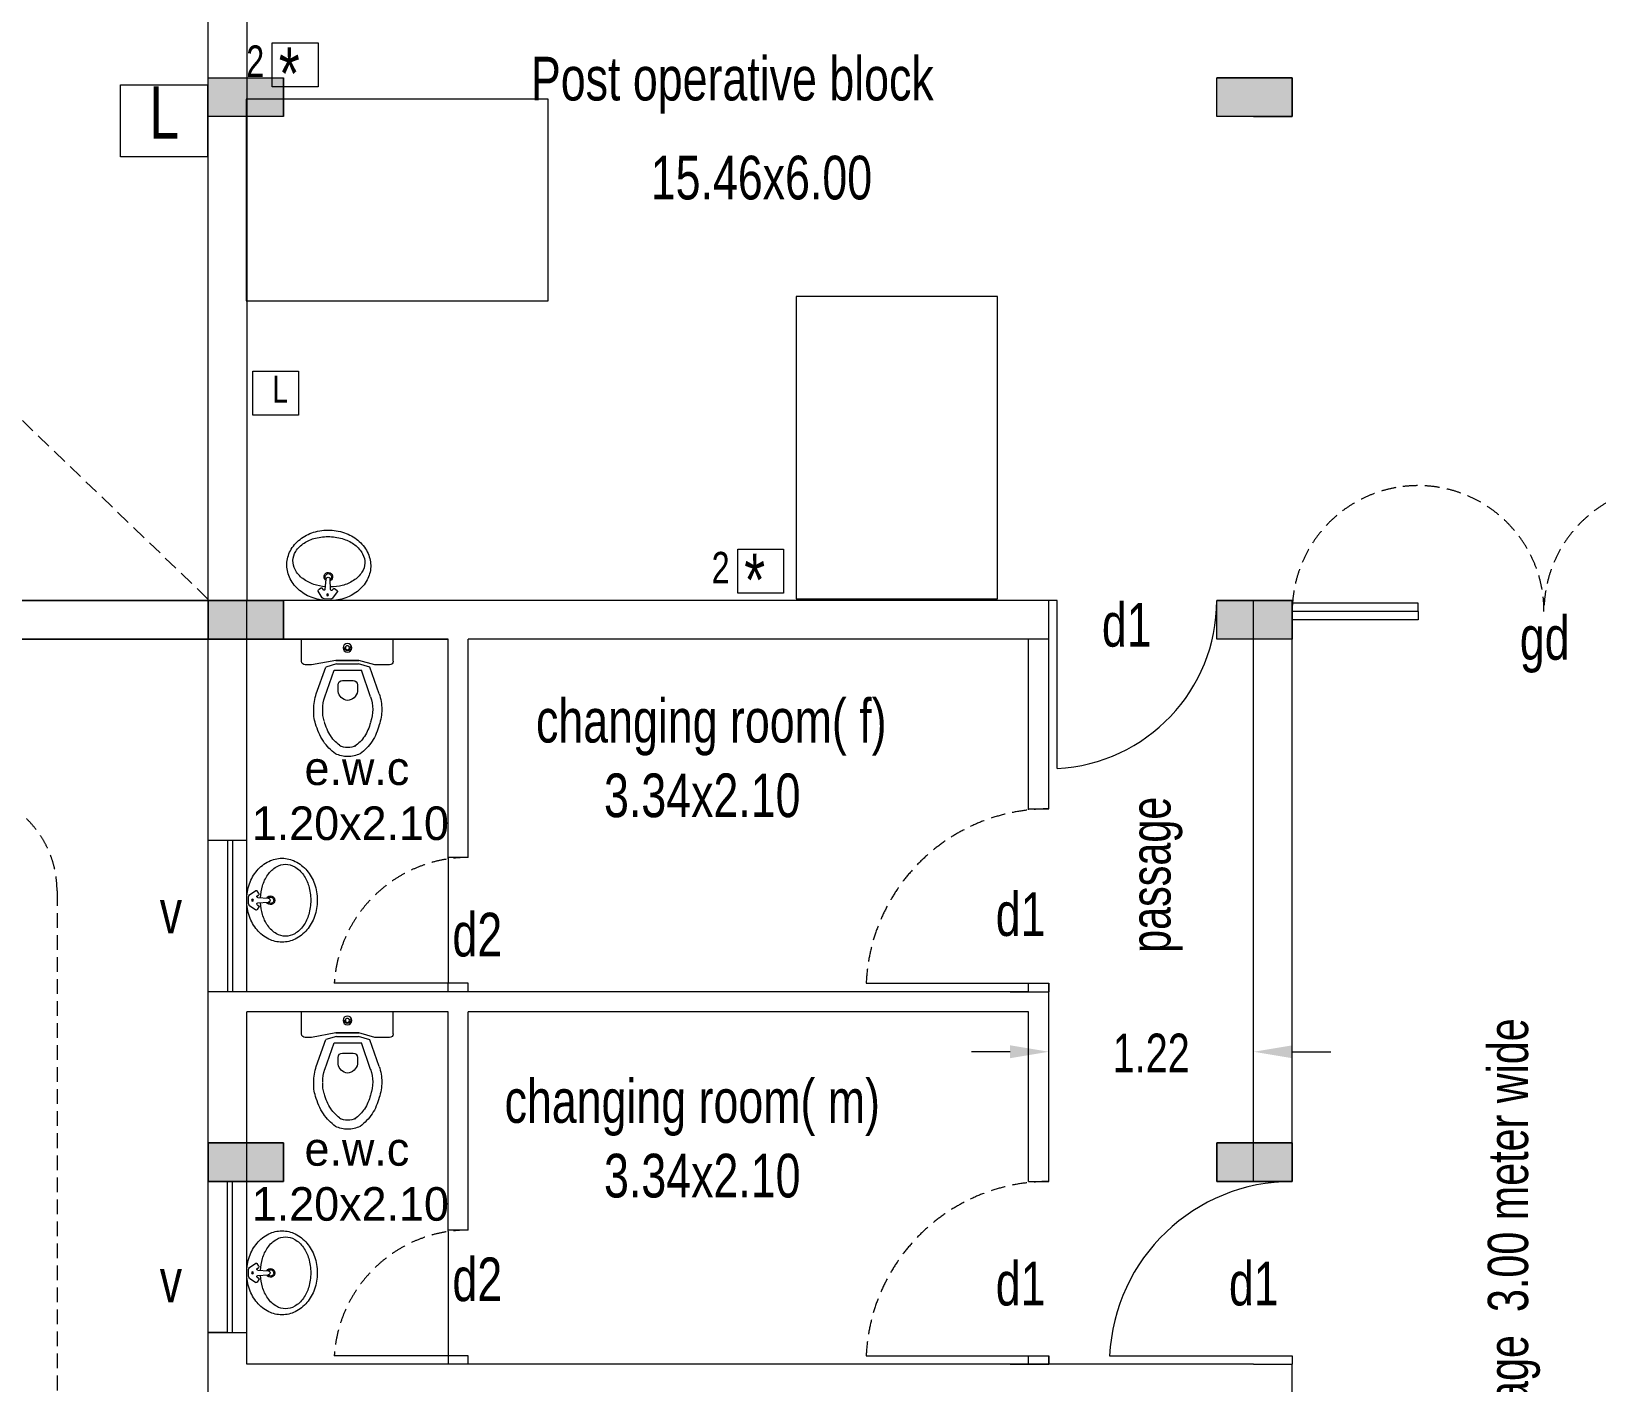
# Model space of a CAD drawing. Header units: metres. Extents: x 191982 to 427160, y -8904 to 80370.
# Drawn here: x 345496 to 354824, y 47152 to 55204 of the extents above; entities that cross this region are included whole.
import ezdxf

# ---------------------------------------------------------------- set-up
doc = ezdxf.new("R2010")
doc.units = ezdxf.units.M
doc.header["$LTSCALE"] = 700
doc.header["$MEASUREMENT"] = 0
doc.linetypes.add('HIDDEN2', pattern=[0.1875, 0.125, -0.0625])
doc.layers.get('0').update_dxf_attribs({"lineweight": 9})
for name, color, linetype, lineweight in [('COLUMN', 7, 'Continuous', 9), ('FURNITURE', 7, 'Continuous', 9), ('NEW PLANS', 7, 'Continuous', 9), ('PLAN', 7, 'Continuous', 9)]:
    doc.layers.add(name, color=color, linetype=linetype, lineweight=lineweight)
doc.styles.add('RVR', font='MOD20.TTF')
doc.styles.get("Standard").update_dxf_attribs({"font": 'swisscl.ttf'})

# ---------------------------------------------------------------- blocks, each defined once
blk = doc.blocks.new('EWC')
at = {"layer": 'COLUMN'}
blk.add_line((-0.2727, 0), (0.2727, 0), dxfattribs=at)
at = {"layer": 'PLAN'}
for p, q in [((-0.2727, -0.1316), (-0.2727, 0)), ((0.2727, -0.1316), (0.2727, 0)), ((-0.2512, -0.1532), (-0.1643, -0.1532)), ((-0.1895, -0.3249), (-0.1341, -0.167)), ((-0.1643, -0.1532), (-0.0685, -0.1258)), ((-0.1386, -0.3427), (-0.0831, -0.1844)), ((-0.1341, -0.167), (-0.0654, -0.1474)), ((0.0788, -0.1844), (-0.0831, -0.1844)), ((-0.0685, -0.1258), (0.0685, -0.1258)), ((0.0685, -0.1258), (-0.0685, -0.1258)), ((0.0654, -0.1474), (-0.0654, -0.1474)), ((0.0654, -0.1474), (0.1293, -0.1656)), ((0.0685, -0.1258), (0.2143, -0.1532)), ((0.1343, -0.3427), (0.0788, -0.1844)), ((0.1852, -0.3249), (0.1293, -0.1656)), ((0.2143, -0.1532), (0.2512, -0.1532)), ((-0.0603, -0.2716), (-0.0603, -0.3111)), ((0.0297, -0.2453), (-0.034, -0.2453)), ((0.056, -0.3111), (0.056, -0.2716))]:
    blk.add_line(p, q, dxfattribs=at)
for radius in [0.026, 0.0118]:
    blk.add_circle((0, -0.0508), radius, dxfattribs=at)
for centre, radius, start, end in [((-0.0141, -0.0486), 0.0036, 90.20714, 251.79286), ((-0.0127, -0.0573), 0.0036, 126.20714, 287.79286), ((0, -0.0508), 0.0153, 184.45592, 193.54408), ((0, -0.0508), 0.0153, 220.45592, 229.54408), ((-0.0065, -0.0635), 0.0036, 162.20714, 323.79286), ((0, -0.0508), 0.0153, 256.45592, 265.54408), ((0.0022, -0.0649), 0.0036, 198.20714, 359.79286), ((0, -0.0508), 0.0153, 292.45592, 301.54408), ((0.0101, -0.0609), 0.0036, 234.20714, 35.79286), ((0, -0.0508), 0.0153, 328.45592, 337.54408), ((0.0141, -0.0531), 0.0036, 270.20714, 71.79286), ((-0.2512, -0.1316), 0.0216, 180, 270), ((0.2512, -0.1316), 0.0216, 270, 360), ((-0.034, -0.2716), 0.0263, 90, 180), ((0.0297, -0.2716), 0.0263, 360, 90), ((0.0832, -0.4179), 0.2881, 161.16462, 180), ((0.0832, -0.4179), 0.2342, 161.16462, 180), ((0.0055, -0.2984), 0.067, 190.92396, 265.02141), ((-0.0002, -0.3646), 0.000539, 260.70561, 283.41981), ((-0.0109, -0.2978), 0.0682, 279.07843, 348.78496), ((-0.0875, -0.4179), 0.2342, 360, 18.83538), ((-0.0875, -0.4179), 0.2881, 360, 18.83538), ((0.0832, -0.4179), 0.2881, 180, 198.83538), ((0.0832, -0.4179), 0.2342, 180, 198.83538), ((-0.0193, -0.4324), 0.1664, 341.16462, 3.77544), ((-0.0193, -0.4324), 0.2203, 341.16462, 3.77544), ((0.1598, -0.4175), 0.3615, 194.96262, 211.78382), ((0.1598, -0.4175), 0.3076, 194.96262, 211.78382), ((-0.1809, -0.4026), 0.3298, 327.64617, 344.75526), ((-0.1809, -0.4026), 0.3837, 327.64617, 344.75526), ((0.1069, -0.4322), 0.3092, 214.63594, 233.93892), ((0.1069, -0.4322), 0.2553, 214.63594, 233.93892), ((-0.0022, -0.5371), 0.1085, 243.29881, 270), ((-0.0022, -0.5371), 0.1085, 270, 296.70119), ((-0.1112, -0.4322), 0.2553, 306.06108, 325.36406), ((-0.1112, -0.4322), 0.3092, 306.06108, 325.36406), ((-0.0022, -0.5371), 0.1624, 243.29881, 270), ((-0.0022, -0.5371), 0.1624, 270, 296.70119)]:
    blk.add_arc(centre, radius, start, end, dxfattribs=at)
blk = doc.blocks.new('BASIN')
at = {"layer": 'PLAN'}
for p, q in [((-0.0664, 0.0159), (-0.1279, 0.0123)), ((-0.0732, 0.0397), (-0.062, 0.0562)), ((-0.0629, 0.0267), (-0.0719, 0.0327)), ((-0.0163, 0.0314), (-0.0551, 0.0576)), ((-0.0103, -0.0193), (-0.0103, 0.0193)), ((-0.0664, -0.0159), (-0.1279, -0.0123)), ((-0.0732, -0.0397), (-0.062, -0.0562)), ((-0.0629, -0.0267), (-0.0719, -0.0327)), ((-0.0163, -0.0315), (-0.0551, -0.0576))]:
    blk.add_line(p, q, dxfattribs=at)
blk.add_lwpolyline([(-0.2102, -0.25, 0.114941), (-0.1316, -0.2317, 0.103853), (-0.0616, -0.1768, 0.091249), (-0.0165, -0.0975, 0.083978), (0, 0, 0.083978), (-0.0165, 0.0975, 0.091249), (-0.0616, 0.1768, 0.103853), (-0.1316, 0.2317, 0.114941), (-0.2102, 0.25, 0.114941), (-0.2887, 0.2317, 0.103853), (-0.3588, 0.1768, 0.091249), (-0.4039, 0.0975, 0.083978), (-0.4204, 0, 0.083978), (-0.4039, -0.0975, 0.091249), (-0.3588, -0.1768, 0.103853), (-0.2887, -0.2317, 0.114941)], format="xyb", close=True, dxfattribs=at)
for points in [[(-0.082, 0.015, 0.058321), (-0.0937, 0.085, 0.08231), (-0.1256, 0.1515, 0.106842), (-0.1772, 0.1994, 0.134388), (-0.2316, 0.2143, 0.134388), (-0.286, 0.1994, 0.106842), (-0.3377, 0.1515, 0.08231), (-0.3696, 0.085, 0.070665), (-0.3816, 0)], [(-0.3816, 0, 0.070665), (-0.3696, -0.085, 0.08231), (-0.3377, -0.1515, 0.106842), (-0.286, -0.1994, 0.134388), (-0.2316, -0.2143, 0.134388), (-0.1772, -0.1994, 0.106842), (-0.1256, -0.1515, 0.08231), (-0.0937, -0.085, 0.058296), (-0.082, -0.015)]]:
    blk.add_lwpolyline(points, format="xyb", dxfattribs=at)
for radius in [0.00569, 0.00369]:
    blk.add_circle((-0.0349, 0), radius, dxfattribs=at)
for centre, radius, start, end in [((-0.142, -0.0004), 0.0257, 30.89641, 331.20825), ((-0.142, -0.0004), 0.0188, 42.66127, 320.64746), ((-0.1279, 0), 0.0123, 89.75733, 270.24267), ((-0.0691, 0.0369), 0.005, 145.96273, 235.96273), ((-0.0663, 0.0218), 0.0059, 268.92232, 55.39757), ((-0.0579, 0.0534), 0.005, 55.96273, 145.96273), ((-0.0247, 0.0197), 0.0144, 358.39997, 54.51472), ((-0.0691, -0.0369), 0.005, 123.91807, 214.03727), ((-0.0663, -0.0218), 0.0059, 304.60243, 91.07768), ((-0.0579, -0.0534), 0.005, 214.03727, 304.00089), ((-0.0247, -0.0197), 0.0144, 305.48528, 1.60003)]:
    blk.add_arc(centre, radius, start, end, dxfattribs=at)

msp = doc.modelspace()

# ---------------------------------------------------------------- hatches: boundary and pattern name
at = {"layer": 'NEW PLANS'}
for points in [[(346779.904, 54926.692), (346779.904, 54696.692), (346549.904, 54696.692), (346549.904, 54926.692)], [(346779.904, 54926.692), (346999.904, 54926.692), (346999.904, 54696.692), (346779.904, 54696.692)], [(352789.904, 54926.692), (352789.904, 54696.692), (352559.904, 54696.692), (352559.904, 54926.692)], [(352789.904, 54926.692), (353009.904, 54926.692), (353009.904, 54696.692), (352789.904, 54696.692)], [(346779.904, 51811.692), (346779.904, 51581.692), (346549.904, 51581.692), (346549.904, 51811.692)], [(346769.904, 51811.692), (346549.904, 51811.692), (346549.904, 51581.692), (346769.904, 51581.692)], [(346769.904, 51811.692), (346549.904, 51811.692), (346549.904, 51581.692), (346769.904, 51581.692)], [(346779.904, 51811.692), (346779.904, 51581.692), (346549.904, 51581.692), (346549.904, 51811.692)], [(346769.904, 51811.692), (346769.904, 51581.692), (346999.904, 51581.692), (346999.904, 51811.692)], [(346769.904, 51811.692), (346769.904, 51581.692), (346999.904, 51581.692), (346999.904, 51811.692)], [(346779.904, 51811.692), (346999.904, 51811.692), (346999.904, 51581.692), (346779.904, 51581.692)], [(346779.904, 51811.692), (346999.904, 51811.692), (346999.904, 51581.692), (346779.904, 51581.692)], [(352789.904, 51811.692), (352789.904, 51581.692), (352559.904, 51581.692), (352559.904, 51811.692)], [(352789.904, 51811.692), (353009.904, 51811.692), (353009.904, 51581.692), (352789.904, 51581.692)], [(346769.904, 48581.692), (346549.904, 48581.692), (346549.904, 48351.692), (346769.904, 48351.692)], [(346769.904, 48581.692), (346549.904, 48581.692), (346549.904, 48351.692), (346769.904, 48351.692)], [(346779.904, 48581.692), (346779.904, 48351.692), (346549.904, 48351.692), (346549.904, 48581.692)], [(346769.904, 48581.692), (346769.904, 48351.692), (346999.904, 48351.692), (346999.904, 48581.692)], [(346769.904, 48581.692), (346769.904, 48351.692), (346999.904, 48351.692), (346999.904, 48581.692)], [(346779.904, 48581.692), (346999.904, 48581.692), (346999.904, 48351.692), (346779.904, 48351.692)], [(346779.904, 48581.692), (346999.904, 48581.692), (346999.904, 48351.692), (346779.904, 48351.692)], [(352789.904, 48581.692), (352789.904, 48351.692), (352559.904, 48351.692), (352559.904, 48581.692)], [(352559.904, 48581.692), (352559.904, 48351.692), (352779.904, 48351.692), (352779.904, 48581.692)], [(352559.904, 48581.692), (352559.904, 48351.692), (352779.904, 48351.692), (352779.904, 48581.692)], [(352559.904, 48581.692), (352559.904, 48351.692), (352779.904, 48351.692), (352779.904, 48581.692)], [(352559.904, 48581.692), (352559.904, 48351.692), (352779.904, 48351.692), (352779.904, 48581.692)], [(352789.904, 48581.692), (352789.904, 48351.692), (352559.904, 48351.692), (352559.904, 48581.692)], [(352789.904, 48581.692), (352789.904, 48351.692), (352559.904, 48351.692), (352559.904, 48581.692)], [(352559.904, 48581.692), (352559.904, 48351.692), (352779.904, 48351.692), (352779.904, 48581.692)], [(352559.904, 48581.692), (352559.904, 48351.692), (352779.904, 48351.692), (352779.904, 48581.692)], [(352559.904, 48581.692), (352559.904, 48351.692), (352779.904, 48351.692), (352779.904, 48581.692)], [(352789.904, 48581.692), (352789.904, 48351.692), (352559.904, 48351.692), (352559.904, 48581.692)], [(352789.904, 48581.692), (352789.904, 48351.692), (352559.904, 48351.692), (352559.904, 48581.692)], [(352559.904, 48581.692), (352559.904, 48351.692), (352779.904, 48351.692), (352779.904, 48581.692)], [(352559.904, 48581.692), (352559.904, 48351.692), (352779.904, 48351.692), (352779.904, 48581.692)], [(352789.904, 48581.692), (352789.904, 48351.692), (352559.904, 48351.692), (352559.904, 48581.692)], [(352789.904, 48581.692), (352789.904, 48351.692), (352559.904, 48351.692), (352559.904, 48581.692)], [(352779.904, 48581.692), (352779.904, 48351.692), (353009.904, 48351.692), (353009.904, 48581.692)], [(352779.904, 48581.692), (352779.904, 48351.692), (353009.904, 48351.692), (353009.904, 48581.692)], [(352779.904, 48581.692), (352779.904, 48351.692), (353009.904, 48351.692), (353009.904, 48581.692)], [(352779.904, 48581.692), (352779.904, 48351.692), (353009.904, 48351.692), (353009.904, 48581.692)], [(352779.904, 48581.692), (352779.904, 48351.692), (353009.904, 48351.692), (353009.904, 48581.692)], [(352779.904, 48581.692), (352779.904, 48351.692), (353009.904, 48351.692), (353009.904, 48581.692)], [(352779.904, 48581.692), (352779.904, 48351.692), (353009.904, 48351.692), (353009.904, 48581.692)], [(352779.904, 48581.692), (352779.904, 48351.692), (353009.904, 48351.692), (353009.904, 48581.692)], [(352779.904, 48581.692), (352779.904, 48351.692), (353009.904, 48351.692), (353009.904, 48581.692)], [(352789.904, 48581.692), (353009.904, 48581.692), (353009.904, 48351.692), (352789.904, 48351.692)], [(352789.904, 48581.692), (353009.904, 48581.692), (353009.904, 48351.692), (352789.904, 48351.692)], [(352789.904, 48581.692), (353009.904, 48581.692), (353009.904, 48351.692), (352789.904, 48351.692)], [(352789.904, 48581.692), (353009.904, 48581.692), (353009.904, 48351.692), (352789.904, 48351.692)], [(352789.904, 48581.692), (353009.904, 48581.692), (353009.904, 48351.692), (352789.904, 48351.692)], [(352789.904, 48581.692), (353009.904, 48581.692), (353009.904, 48351.692), (352789.904, 48351.692)], [(352789.904, 48581.692), (353009.904, 48581.692), (353009.904, 48351.692), (352789.904, 48351.692)]]:
    msp.add_hatch(color=256, dxfattribs=at).paths.add_polyline_path(points)

# ---------------------------------------------------------------- linework, layer by layer
for points in [[(346932.576, 55135.554), (347205.383, 55135.554), (347205.383, 54873.811), (346932.576, 54873.811)], [(346027.637, 54885.367), (346547.159, 54885.367), (346547.159, 54456.207), (346027.637, 54456.207)], [(346815.791, 53178.935), (347088.598, 53178.935), (347088.598, 52917.193), (346815.791, 52917.193)], [(349705.745, 52118.381), (349978.552, 52118.381), (349978.552, 51856.638), (349705.745, 51856.638)]]:
    msp.add_lwpolyline(points, close=True)
at = {"layer": 'FURNITURE'}
for points in [[(348577.159, 53598.743), (348577.159, 54798.743), (346777.159, 54798.743), (346777.159, 53598.743)], [(351254.059, 53622.804), (350054.059, 53622.804), (350054.059, 51822.804), (351254.059, 51822.804)]]:
    msp.add_lwpolyline(points, close=True, dxfattribs=at)
at = {"layer": 'NEW PLANS'}
for p, q in [((346779.904, 57811.692), (346779.904, 51811.692)), ((346549.904, 51811.692), (346549.904, 57591.692)), ((346549.904, 54926.692), (346779.904, 54926.692)), ((346999.904, 54696.692), (346999.904, 54926.692)), ((353009.904, 54926.692), (352559.904, 54926.692)), ((353009.904, 54926.692), (352559.904, 54926.692)), ((353009.904, 54696.692), (353009.904, 54926.692)), ((353009.904, 54696.692), (353009.904, 54926.692)), ((352779.904, 54696.692), (353009.904, 54696.692)), ((352779.904, 54696.692), (353009.904, 54696.692)), ((346999.904, 51811.692), (345109.904, 51811.692)), ((345109.904, 51811.692), (346999.904, 51811.692)), ((346999.904, 51811.692), (345109.904, 51811.692)), ((345109.904, 51811.692), (346999.904, 51811.692)), ((346549.904, 38661.692), (346549.904, 51811.692)), ((346549.904, 38661.692), (346549.904, 51811.692)), ((346549.904, 51581.692), (346549.904, 51811.692)), ((346549.904, 51811.692), (346999.904, 51811.692)), ((346549.904, 51581.692), (346549.904, 51811.692)), ((346549.904, 51581.692), (346549.904, 51811.692)), ((346549.904, 51811.692), (346999.904, 51811.692)), ((346549.904, 51811.692), (346999.904, 51811.692)), ((346549.904, 51811.692), (346999.904, 51811.692)), ((346549.904, 51811.692), (346999.904, 51811.692)), ((346999.904, 51811.692), (346549.904, 51811.692)), ((346999.904, 51811.692), (346549.904, 51811.692)), ((346999.904, 51811.692), (346549.904, 51811.692)), ((346999.904, 51811.692), (346549.904, 51811.692)), ((346999.904, 51811.692), (346549.904, 51811.692)), ((346999.904, 51811.692), (346549.904, 51811.692)), ((346999.904, 51811.692), (346549.904, 51811.692)), ((346999.904, 51811.692), (346549.904, 51811.692)), ((346999.904, 51811.692), (346549.904, 51811.692)), ((346999.904, 51811.692), (346549.904, 51811.692)), ((346999.904, 51811.692), (346549.904, 51811.692)), ((346999.904, 51811.692), (346549.904, 51811.692)), ((346999.904, 51811.692), (346549.904, 51811.692)), ((346999.904, 51811.692), (346549.904, 51811.692)), ((346999.904, 51811.692), (346549.904, 51811.692)), ((346999.904, 51811.692), (346549.904, 51811.692)), ((346999.904, 51811.692), (346549.904, 51811.692)), ((346779.904, 49481.692), (346779.904, 51811.692)), ((346779.904, 49481.692), (346779.904, 51811.692)), ((346779.904, 51581.692), (346779.904, 51811.692)), ((346779.904, 49481.692), (346779.904, 51811.692)), ((346779.904, 49481.692), (346779.904, 51811.692)), ((346999.904, 51581.692), (346999.904, 51811.692)), ((351558.998, 51811.692), (346999.904, 51811.692)), ((346999.904, 51581.692), (346999.904, 51811.692)), ((346999.904, 51811.692), (346999.904, 51581.692)), ((346999.904, 51581.692), (346999.904, 51811.692)), ((351608.998, 51811.692), (351527.983, 51811.692)), ((351558.998, 50570.905), (351558.998, 51811.692)), ((351608.998, 50812.037), (351608.998, 51811.692)), ((353009.904, 51811.692), (352559.904, 51811.692)), ((353009.904, 51811.692), (352559.904, 51811.692)), ((352779.904, 48351.692), (352779.904, 51811.692)), ((352779.904, 51581.692), (352779.904, 51811.692)), ((353009.904, 48350.905), (353009.904, 51811.692)), ((353009.904, 51581.692), (353009.904, 51811.692)), ((353009.904, 51581.692), (353009.904, 51811.692)), ((353759.904, 51796.692), (353009.904, 51796.692)), ((353759.904, 51746.692), (353759.904, 51796.692)), ((353759.904, 51746.692), (353009.904, 51746.692)), ((353759.904, 51696.692), (353009.904, 51696.692)), ((353759.904, 51746.692), (353759.904, 51696.692)), ((346999.904, 51581.692), (336859.904, 51581.692)), ((336859.904, 51581.692), (346999.904, 51581.692)), ((346999.904, 51581.692), (336859.904, 51581.692)), ((336859.904, 51581.692), (346999.904, 51581.692)), ((346549.904, 51581.692), (346999.904, 51581.692)), ((346549.904, 51581.692), (346999.904, 51581.692)), ((346779.904, 51581.692), (346999.904, 51581.692)), ((347979.904, 51581.692), (346999.904, 51581.692)), ((346999.904, 51581.692), (347979.904, 51581.692)), ((347979.904, 51581.692), (346999.904, 51581.692)), ((347979.904, 50272.641), (347979.904, 51581.692)), ((347979.904, 50272.641), (347979.904, 51581.692)), ((348099.904, 50281.692), (348099.904, 51581.692)), ((350939.904, 51581.692), (348099.904, 51581.692)), ((348099.904, 50281.692), (348099.904, 51581.692)), ((351059.904, 51581.692), (350831.721, 51581.692)), ((351558.998, 51581.692), (351059.904, 51581.692)), ((351438.998, 50564.275), (351438.998, 51581.692)), ((351438.998, 50571.692), (351558.998, 50571.692)), ((351438.998, 50571.692), (351558.998, 50571.692)), ((351438.998, 50571.692), (351558.998, 50571.692)), ((351438.998, 50571.692), (351558.998, 50571.692)), ((351438.998, 50571.692), (351558.998, 50571.692)), ((351438.998, 50571.692), (351558.998, 50571.692)), ((346779.904, 50381.692), (346549.904, 50381.692)), ((346664.904, 50381.692), (346664.904, 49481.692)), ((346694.904, 50381.692), (346694.904, 49481.692)), ((346779.904, 49481.692), (346779.904, 50311.692)), ((348099.904, 50281.692), (347979.904, 50281.692)), ((348099.904, 50281.692), (347979.904, 50281.692)), ((347979.904, 50281.692), (347979.904, 49531.692)), ((348099.904, 49531.692), (347301.468, 49531.692)), ((348099.904, 49531.692), (347301.468, 49531.692)), ((347979.904, 49481.692), (347979.904, 49531.692)), ((347979.904, 49481.692), (347979.904, 49531.692)), ((348099.904, 49481.692), (348099.904, 49531.692)), ((348099.904, 49481.692), (348099.904, 49531.692)), ((348099.904, 49481.692), (348099.904, 49531.692)), ((348099.904, 49481.692), (348099.904, 49531.692)), ((350470.933, 49531.692), (351558.998, 49531.692)), ((351438.998, 49481.692), (351438.998, 49531.692)), ((351438.998, 49481.692), (351438.998, 49531.692)), ((351558.998, 48350.905), (351558.998, 49531.692)), ((351558.998, 49481.692), (351558.998, 49531.692)), ((351558.998, 49531.692), (351558.998, 49481.692)), ((346779.904, 49481.692), (346549.904, 49481.692)), ((347979.904, 49481.692), (346779.904, 49481.692)), ((347979.904, 49481.692), (346779.904, 49481.692)), ((348099.904, 49481.692), (347979.904, 49481.692)), ((348099.904, 49481.692), (347979.904, 49481.692)), ((351438.998, 49481.692), (348099.904, 49481.692)), ((351328.998, 49481.692), (351558.998, 49481.692)), ((346779.904, 47261.692), (346779.904, 49361.692)), ((346779.904, 47261.692), (346779.904, 49361.692)), ((347979.904, 49361.692), (346779.904, 49361.692)), ((346779.904, 47261.692), (346779.904, 49361.692)), ((346779.904, 47261.692), (346779.904, 49361.692)), ((346779.904, 47261.692), (346779.904, 49361.692)), ((346779.904, 47261.692), (346779.904, 49361.692)), ((347979.904, 49361.692), (346779.904, 49361.692)), ((347979.904, 48052.641), (347979.904, 49361.692)), ((347979.904, 48052.641), (347979.904, 49361.692)), ((348099.904, 48061.692), (348099.904, 49361.692)), ((351438.998, 49361.692), (348099.904, 49361.692)), ((348099.904, 48061.692), (348099.904, 49361.692)), ((351438.998, 48351.692), (351438.998, 49361.692)), ((351328.998, 49123.934), (351098.998, 49123.934)), ((353009.904, 49123.934), (353239.904, 49123.934)), ((346999.904, 48581.692), (346549.904, 48581.692)), ((346999.904, 48581.692), (346549.904, 48581.692)), ((346999.904, 48581.692), (346549.904, 48581.692)), ((346999.904, 48581.692), (346549.904, 48581.692)), ((346999.904, 48581.692), (346549.904, 48581.692)), ((346549.904, 48351.692), (346549.904, 48581.692)), ((346549.904, 48581.692), (346999.904, 48581.692)), ((346549.904, 48351.692), (346549.904, 48581.692)), ((346549.904, 48351.692), (346549.904, 48581.692)), ((346549.904, 48581.692), (346999.904, 48581.692)), ((346549.904, 48581.692), (346999.904, 48581.692)), ((346549.904, 48581.692), (346999.904, 48581.692)), ((346549.904, 48581.692), (346999.904, 48581.692)), ((346999.904, 48581.692), (346549.904, 48581.692)), ((346999.904, 48581.692), (346549.904, 48581.692)), ((346999.904, 48581.692), (346549.904, 48581.692)), ((346999.904, 48581.692), (346549.904, 48581.692)), ((346999.904, 48581.692), (346549.904, 48581.692)), ((346999.904, 48581.692), (346549.904, 48581.692)), ((346999.904, 48581.692), (346549.904, 48581.692)), ((346999.904, 48581.692), (346549.904, 48581.692)), ((346999.904, 48581.692), (346549.904, 48581.692)), ((346999.904, 48581.692), (346549.904, 48581.692)), ((346999.904, 48581.692), (346549.904, 48581.692)), ((346999.904, 48581.692), (346549.904, 48581.692)), ((346999.904, 48581.692), (346549.904, 48581.692)), ((346999.904, 48581.692), (346549.904, 48581.692)), ((346999.904, 48581.692), (346549.904, 48581.692)), ((346999.904, 48581.692), (346549.904, 48581.692)), ((346999.904, 48581.692), (346549.904, 48581.692)), ((346999.904, 48581.692), (346549.904, 48581.692)), ((346999.904, 48581.692), (346549.904, 48581.692)), ((346999.904, 48581.692), (346549.904, 48581.692)), ((346999.904, 48581.692), (346549.904, 48581.692)), ((346999.904, 48581.692), (346549.904, 48581.692)), ((346779.904, 48351.692), (346779.904, 48581.692)), ((346999.904, 48351.692), (346999.904, 48581.692)), ((346999.904, 48351.692), (346999.904, 48581.692)), ((346999.904, 48581.692), (346999.904, 48351.692)), ((346999.904, 48351.692), (346999.904, 48581.692)), ((353009.904, 48581.692), (352559.904, 48581.692)), ((353009.904, 48581.692), (352559.904, 48581.692)), ((353009.904, 48581.692), (352559.904, 48581.692)), ((353009.904, 48581.692), (352559.904, 48581.692)), ((352559.904, 48581.692), (353009.904, 48581.692)), ((352559.904, 48581.692), (353009.904, 48581.692)), ((352559.904, 48581.692), (353009.904, 48581.692)), ((352559.904, 48581.692), (353009.904, 48581.692)), ((352559.904, 48581.692), (353009.904, 48581.692)), ((352559.904, 48351.692), (352559.904, 48581.692)), ((352559.904, 48581.692), (353009.904, 48581.692)), ((352559.904, 48581.692), (353009.904, 48581.692)), ((352559.904, 48581.692), (353009.904, 48581.692)), ((352559.904, 48581.692), (353009.904, 48581.692)), ((352559.904, 48581.692), (353009.904, 48581.692)), ((352559.904, 48351.692), (352559.904, 48581.692)), ((352559.904, 48581.692), (353009.904, 48581.692)), ((352559.904, 48581.692), (353009.904, 48581.692)), ((352559.904, 48581.692), (353009.904, 48581.692)), ((352559.904, 48581.692), (353009.904, 48581.692)), ((352559.904, 48351.692), (352559.904, 48581.692)), ((353009.904, 48581.692), (352559.904, 48581.692)), ((352559.904, 48581.692), (353009.904, 48581.692)), ((352559.904, 48581.692), (353009.904, 48581.692)), ((352559.904, 48351.692), (352559.904, 48581.692)), ((352559.904, 48581.692), (353009.904, 48581.692)), ((352559.904, 48581.692), (353009.904, 48581.692)), ((352559.904, 48581.692), (353009.904, 48581.692)), ((352559.904, 48581.692), (353009.904, 48581.692)), ((352559.904, 48581.692), (353009.904, 48581.692)), ((352559.904, 48351.692), (352559.904, 48581.692)), ((352559.904, 48581.692), (353009.904, 48581.692)), ((352559.904, 48581.692), (353009.904, 48581.692)), ((352559.904, 48581.692), (353009.904, 48581.692)), ((352559.904, 48581.692), (353009.904, 48581.692)), ((352559.904, 48351.692), (352559.904, 48581.692)), ((353009.904, 48581.692), (352559.904, 48581.692)), ((352559.904, 48581.692), (353009.904, 48581.692)), ((352559.904, 48581.692), (353009.904, 48581.692)), ((352559.904, 48351.692), (352559.904, 48581.692)), ((352559.904, 48581.692), (353009.904, 48581.692)), ((352559.904, 48581.692), (353009.904, 48581.692)), ((352559.904, 48581.692), (353009.904, 48581.692)), ((352559.904, 48581.692), (353009.904, 48581.692)), ((352559.904, 48351.692), (352559.904, 48581.692)), ((353009.904, 48581.692), (352559.904, 48581.692)), ((352559.904, 48581.692), (353009.904, 48581.692)), ((352559.904, 48581.692), (353009.904, 48581.692)), ((352559.904, 48351.692), (352559.904, 48581.692)), ((352779.904, 48351.692), (352779.904, 48581.692)), ((353009.904, 48351.692), (353009.904, 48581.692)), ((353009.904, 48351.692), (353009.904, 48581.692)), ((353009.904, 48351.692), (353009.904, 48581.692)), ((353009.904, 48351.692), (353009.904, 48581.692)), ((353009.904, 48351.692), (353009.904, 48581.692)), ((353009.904, 48351.692), (353009.904, 48581.692)), ((353009.904, 48351.692), (353009.904, 48581.692)), ((353009.904, 48351.692), (353009.904, 48581.692)), ((346999.904, 48351.692), (346549.904, 48351.692)), ((346999.904, 48351.692), (346549.904, 48351.692)), ((346999.904, 48351.692), (346549.904, 48351.692)), ((346999.904, 48351.692), (346549.904, 48351.692)), ((346549.904, 48351.692), (346999.904, 48351.692)), ((346549.904, 48351.692), (346999.904, 48351.692)), ((346999.904, 48351.692), (346549.904, 48351.692)), ((346999.904, 48351.692), (346549.904, 48351.692)), ((346999.904, 48351.692), (346549.904, 48351.692)), ((346999.904, 48351.692), (346549.904, 48351.692)), ((346664.904, 47451.692), (346664.904, 48351.692)), ((346694.904, 47451.692), (346694.904, 48351.692)), ((346779.904, 48351.692), (346999.904, 48351.692)), ((351438.998, 48351.692), (351558.998, 48351.692)), ((351438.998, 48351.692), (351558.998, 48351.692)), ((351438.998, 48351.692), (351558.998, 48351.692)), ((351438.998, 48351.692), (351558.998, 48351.692)), ((351438.998, 48351.692), (351558.998, 48351.692)), ((351438.998, 48351.692), (351558.998, 48351.692)), ((353009.904, 48351.692), (352559.904, 48351.692)), ((353009.904, 48351.692), (352559.904, 48351.692)), ((353009.904, 48351.692), (352559.904, 48351.692)), ((353009.904, 48351.692), (352559.904, 48351.692)), ((352559.904, 48351.692), (353009.904, 48351.692)), ((352559.904, 48351.692), (353009.904, 48351.692)), ((352559.904, 48351.692), (353009.904, 48351.692)), ((352559.904, 48351.692), (353009.904, 48351.692)), ((352559.904, 48351.692), (353009.904, 48351.692)), ((352559.904, 48351.692), (353009.904, 48351.692)), ((352559.904, 48351.692), (353009.904, 48351.692)), ((352559.904, 48351.692), (353009.904, 48351.692)), ((352559.904, 48351.692), (353009.904, 48351.692)), ((352559.904, 48351.692), (353009.904, 48351.692)), ((352559.904, 48351.692), (353009.904, 48351.692)), ((352559.904, 48351.692), (353009.904, 48351.692)), ((352559.904, 48351.692), (353009.904, 48351.692)), ((352559.904, 48351.692), (353009.904, 48351.692)), ((352559.904, 48351.692), (353009.904, 48351.692)), ((352559.904, 48351.692), (353009.904, 48351.692)), ((352559.904, 48351.692), (353009.904, 48351.692)), ((352559.904, 48351.692), (353009.904, 48351.692)), ((352559.904, 48351.692), (353009.904, 48351.692)), ((352559.904, 48351.692), (353009.904, 48351.692)), ((352559.904, 48351.692), (353009.904, 48351.692)), ((352559.904, 48351.692), (353009.904, 48351.692)), ((352559.904, 48351.692), (353009.904, 48351.692)), ((352559.904, 48351.692), (353009.904, 48351.692)), ((352559.904, 48351.692), (353009.904, 48351.692)), ((352559.904, 48351.692), (353009.904, 48351.692)), ((352559.904, 48351.692), (353009.904, 48351.692)), ((352559.904, 48351.692), (353009.904, 48351.692)), ((352559.904, 48351.692), (353009.904, 48351.692)), ((352559.904, 48351.692), (353009.904, 48351.692)), ((352559.904, 48351.692), (353009.904, 48351.692)), ((352559.904, 48351.692), (353009.904, 48351.692)), ((352559.904, 48351.692), (353009.904, 48351.692)), ((348099.904, 48061.692), (347979.904, 48061.692)), ((348099.904, 48061.692), (347979.904, 48061.692)), ((347979.904, 48052.641), (347979.904, 47261.692)), ((346779.904, 47261.692), (346779.904, 47601.692)), ((346664.904, 47451.692), (346549.904, 47451.692)), ((346549.904, 47451.692), (346779.904, 47451.692)), ((348099.904, 47311.692), (347301.468, 47311.692)), ((348099.904, 47311.692), (347301.468, 47311.692)), ((348099.904, 47261.692), (348099.904, 47311.692)), ((348099.904, 47261.692), (348099.904, 47311.692)), ((350470.933, 47311.692), (351558.998, 47311.692)), ((351438.998, 47261.692), (351438.998, 47311.692)), ((351558.998, 47261.692), (351558.998, 47311.692)), ((351558.998, 47311.692), (351558.998, 47261.692)), ((351921.839, 47311.692), (353009.904, 47311.692)), ((353009.904, 47311.692), (353009.904, 47261.692)), ((352779.904, 47261.692), (346779.904, 47261.692)), ((351328.998, 47261.692), (351558.998, 47261.692)), ((352779.904, 47261.692), (353009.904, 47261.692)), ((353009.904, 47031.692), (353009.904, 47261.692))]:
    msp.add_line(p, q, dxfattribs=at)
at = {"layer": 'NEW PLANS', "linetype": 'HIDDEN2'}
for q in [(345649.904, 23986.692), (345649.904, 35431.692)]:
    msp.add_line((345649.904, 50081.692), q, dxfattribs=at)
at = {"layer": 'NEW PLANS'}
for points in [[(346549.904, 54696.692), (346549.904, 54926.692), (346999.904, 54926.692), (346999.904, 54696.692)], [(352559.904, 54696.692), (352559.904, 54926.692), (353009.904, 54926.692), (353009.904, 54696.692)], [(346549.904, 51581.692), (346549.904, 51811.692), (346999.904, 51811.692), (346999.904, 51581.692)], [(346999.904, 51581.692), (346999.904, 51811.692), (346549.904, 51811.692), (346549.904, 51581.692)], [(346999.904, 51581.692), (346999.904, 51811.692), (346549.904, 51811.692), (346549.904, 51581.692)], [(346549.904, 51581.692), (346549.904, 51811.692), (346999.904, 51811.692), (346999.904, 51581.692)], [(352559.904, 51581.692), (352559.904, 51811.692), (353009.904, 51811.692), (353009.904, 51581.692)], [(346549.904, 48351.692), (346549.904, 48581.692), (346999.904, 48581.692), (346999.904, 48351.692)], [(346999.904, 48351.692), (346999.904, 48581.692), (346549.904, 48581.692), (346549.904, 48351.692)], [(346999.904, 48351.692), (346999.904, 48581.692), (346549.904, 48581.692), (346549.904, 48351.692)], [(346549.904, 48351.692), (346549.904, 48581.692), (346999.904, 48581.692), (346999.904, 48351.692)], [(352559.904, 48351.692), (352559.904, 48581.692), (353009.904, 48581.692), (353009.904, 48351.692)], [(353009.904, 48351.692), (353009.904, 48581.692), (352559.904, 48581.692), (352559.904, 48351.692)], [(353009.904, 48351.692), (353009.904, 48581.692), (352559.904, 48581.692), (352559.904, 48351.692)], [(353009.904, 48351.692), (353009.904, 48581.692), (352559.904, 48581.692), (352559.904, 48351.692)], [(353009.904, 48351.692), (353009.904, 48581.692), (352559.904, 48581.692), (352559.904, 48351.692)], [(352559.904, 48351.692), (352559.904, 48581.692), (353009.904, 48581.692), (353009.904, 48351.692)], [(352559.904, 48351.692), (352559.904, 48581.692), (353009.904, 48581.692), (353009.904, 48351.692)], [(353009.904, 48351.692), (353009.904, 48581.692), (352559.904, 48581.692), (352559.904, 48351.692)], [(353009.904, 48351.692), (353009.904, 48581.692), (352559.904, 48581.692), (352559.904, 48351.692)], [(353009.904, 48351.692), (353009.904, 48581.692), (352559.904, 48581.692), (352559.904, 48351.692)], [(352559.904, 48351.692), (352559.904, 48581.692), (353009.904, 48581.692), (353009.904, 48351.692)], [(352559.904, 48351.692), (352559.904, 48581.692), (353009.904, 48581.692), (353009.904, 48351.692)], [(353009.904, 48351.692), (353009.904, 48581.692), (352559.904, 48581.692), (352559.904, 48351.692)], [(353009.904, 48351.692), (353009.904, 48581.692), (352559.904, 48581.692), (352559.904, 48351.692)], [(352559.904, 48351.692), (352559.904, 48581.692), (353009.904, 48581.692), (353009.904, 48351.692)], [(352559.904, 48351.692), (352559.904, 48581.692), (353009.904, 48581.692), (353009.904, 48351.692)]]:
    msp.add_lwpolyline(points, close=True, dxfattribs=at)
at = {"layer": 'NEW PLANS', "linetype": 'HIDDEN2'}
for centre, radius, start, end in [((353759.904, 51746.692), 750, 360, 180), ((355259.904, 51746.692), 750, 0, 180), ((345049.904, 50081.692), 600, 0, 90), ((345049.904, 50081.692), 600, 0, 90), ((351558.998, 49481.692), 1089.213, 90, 177.3689299), ((348099.904, 49481.692), 800, 90, 176.4166783), ((351558.998, 47261.692), 1089.213, 90, 177.3689299), ((348099.904, 47261.692), 800, 90, 176.4166783)]:
    msp.add_arc(centre, radius, start, end, dxfattribs=at)
at = {"layer": 'NEW PLANS'}
for centre, radius, start, end in [((351558.998, 51811.692), 1000.905, 272.8633893, 0), ((353009.904, 47261.692), 1089.213, 90, 177.3689299)]:
    msp.add_arc(centre, radius, start, end, dxfattribs=at)
for points in [[(351328.998, 49162.267), (351328.998, 49085.6), (351558.998, 49123.934)], [(353009.904, 49162.267), (353009.904, 49085.6), (352779.904, 49123.934)]]:
    msp.add_solid(points, dxfattribs=at)
at = {"layer": 'PLAN', "linetype": 'HIDDEN2'}
msp.add_line((346547.159, 51822.804), (340317.159, 57812.574), dxfattribs=at)

# ---------------------------------------------------------------- block references
at = {"layer": 'NEW PLANS', "xscale": -999.9999999999997, "yscale": 1000, "zscale": 1000, "rotation": 87.87061635425152}
msp.add_blockref('BASIN', (347260.933, 51811.692), dxfattribs=at)
at = {"layer": 'NEW PLANS', "xscale": -1000, "yscale": 1000, "zscale": 1000}
for name, p in [('EWC', (347379.904, 51581.692)), ('BASIN', (346779.904, 50026.692)), ('EWC', (347379.904, 49361.692)), ('BASIN', (346779.904, 47806.692))]:
    msp.add_blockref(name, p, dxfattribs=at)

# ---------------------------------------------------------------- texts
at = {"attachment_point": 1}
for s, insert, char_height, width in [('2', (346777.159, 55119.222), 187.5, 102.99455), ('*', (346971.246, 55108.334), 312.5, 171.65759), ('L', (346199.697, 54875.844), 312.5, 171.65759), ('L', (346933.402, 53151.715), 160, 171.65759), ('2', (349550.328, 52102.048), 187.5, 102.99455), ('*', (349744.415, 52091.16), 312.5, 171.65759)]:
    msp.add_mtext(s, dxfattribs=dict(at, insert=insert, char_height=char_height, width=width))
at = {"layer": 'NEW PLANS'}
for s, p in [('Post operative block', (348473.548, 54791.741)), ('15.46x6.00', (349187.494, 54202.061)), ('d1', (351875.597, 51537.8)), ('gd', (354365.842, 51459.448)), ('changing room( f)', (348503.801, 50966.164)), ('3.34x2.10', (348909.023, 50521.711)), ('v', (346261.649, 49828.717)), ('d1', (351243.038, 49814.025)), ('d2', (348005.773, 49691.835)), ('changing room( m)', (348316.597, 48700.405)), ('3.34x2.10', (348909.023, 48255.952)), ('d2', (348005.773, 47638.083)), ('d1', (351243.038, 47612.429)), ('d1', (352632.498, 47612.429)), ('v', (346261.649, 47630.7))]:
    msp.add_text(s, height=260, dxfattribs=at).set_placement(p)
at = {"layer": 'NEW PLANS', "style": 'RVR'}
for s, p in [('e.w.c', (347124.386, 50713.144)), ('1.20x2.10', (346810.154, 50385.425)), ('e.w.c', (347124.386, 48445.038)), ('1.20x2.10', (346810.154, 48117.32))]:
    msp.add_text(s, height=200, dxfattribs=at).set_placement(p)
at = {"layer": 'NEW PLANS'}
for s, p in [('passage', (352284.275, 49713.152)), ('passage  3.00 meter wide', (354415.117, 46505.899))]:
    msp.add_text(s, height=240, rotation=90, dxfattribs=at).set_placement(p)
at = {"layer": 'NEW PLANS', "insert": (352169.451, 49116.791), "char_height": 230, "attachment_point": 5}
msp.add_mtext('\\A1;1.22', dxfattribs=at)

doc.saveas('drawing.dxf')
